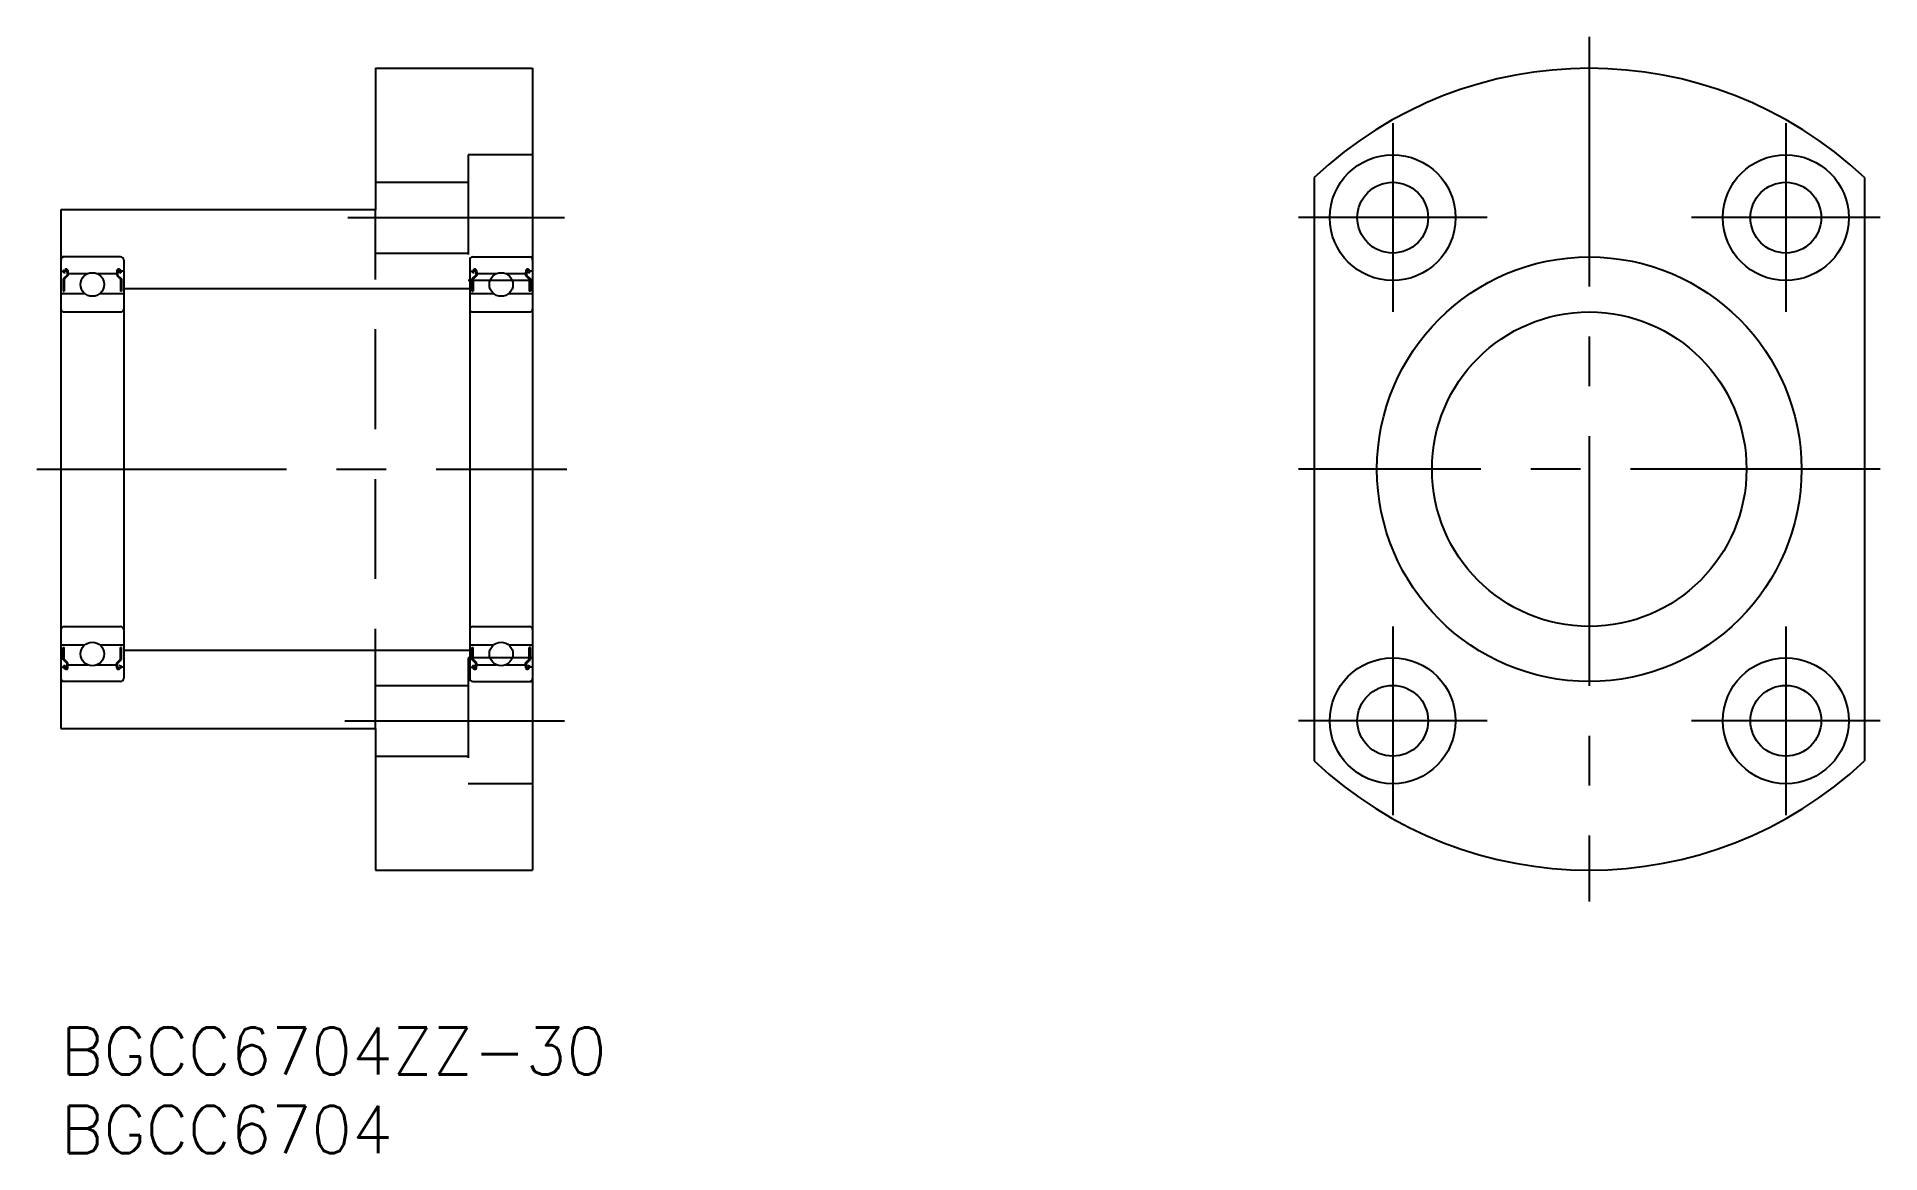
# Model space of a CAD drawing. Extents: x -2 to 116, y -8 to 63.
import ezdxf

# ---------------------------------------------------------------- set-up
doc = ezdxf.new("R2010")
doc.units = 0
doc.header["$LTSCALE"] = 0.5
doc.linetypes.add('CENTER', pattern=[50.8, 31.75, -6.35, 6.35, -6.35])
doc.linetypes.add('DASHED', pattern=[19.05, 12.7, -6.35])
for name, color, linetype in [('MSM_CENTER', 1, 'CENTER'), ('MSM_CONTINUOUS', 7, 'CONTINUOUS'), ('MSM_DASHED', 4, 'DASHED'), ('MSM_PART_NUMBER', 7, 'CONTINUOUS')]:
    doc.layers.add(name, color=color, linetype=linetype)
doc.styles.get("Standard").update_dxf_attribs({"font": 'txt.shx', "height": 3, "bigfont": 'bigfont.shx'})

msp = doc.modelspace()

# ---------------------------------------------------------------- linework, layer by layer
at = {"layer": 'MSM_CENTER'}
for p, q in [((97.2, 63), (97.2, 8)), ((84.7, 57.5), (84.7, 45.5)), ((109.7, 57.5), (109.7, 45.5)), ((18.24, 51.5), (32.03, 51.5)), ((90.7, 51.5), (78.7, 51.5)), ((115.7, 51.5), (103.7, 51.5)), ((-1.53, 35.5), (32.18, 35.5)), ((115.7, 35.5), (78.7, 35.5)), ((84.7, 25.5), (84.7, 13.5)), ((109.7, 25.5), (109.7, 13.5)), ((18.06, 19.5), (32.03, 19.5)), ((90.7, 19.5), (78.7, 19.5)), ((115.7, 19.5), (103.7, 19.5))]:
    msp.add_line(p, q, dxfattribs=at)
at = {"layer": 'MSM_CONTINUOUS'}
for p, q in [((20, 61), (30, 61)), ((20, 61), (20, 52)), ((30, 61), (30, 10)), ((79.7, 54.05), (79.7, 16.95)), ((114.7, 54.05), (114.7, 16.95)), ((20, 52), (0, 52)), ((0, 52), (0, 19)), ((3.8, 49), (0, 49)), ((0, 48.1), (0.18, 48.1)), ((0.03, 48.1), (0.18, 48.1)), ((0.18, 48.1), (0.26, 48.2)), ((0.23, 48.06), (0.31, 48.16)), ((0.37, 48.14), (0.39, 47.85)), ((0.44, 48.14), (0.45, 47.94)), ((3.56, 48.14), (3.55, 47.94)), ((3.63, 48.14), (3.61, 47.85)), ((3.77, 48.06), (3.69, 48.16)), ((3.82, 48.1), (3.74, 48.2)), ((3.97, 48.1), (3.82, 48.1)), ((4, 48.1), (3.82, 48.1)), ((4, 48.8), (4, 22.2)), ((26, 48.8), (26, 22.2)), ((26, 48.1), (26.18, 48.1)), ((26.03, 48.1), (26.18, 48.1)), ((26.18, 48.1), (26.26, 48.2)), ((26.2, 49), (30, 49)), ((26.23, 48.06), (26.31, 48.16)), ((26.37, 48.14), (26.39, 47.85)), ((26.44, 48.14), (26.45, 47.94)), ((29.56, 48.14), (29.55, 47.94)), ((29.63, 48.14), (29.61, 47.85)), ((29.77, 48.06), (29.69, 48.16)), ((29.82, 48.1), (29.74, 48.2)), ((29.97, 48.1), (29.82, 48.1)), ((30, 48.1), (29.82, 48.1)), ((0.39, 47.85), (0.14, 47.61)), ((0.14, 47.61), (0.14, 46.83)), ((0.24, 47.97), (0.19, 48.01)), ((0.45, 47.82), (0.21, 47.58)), ((0.21, 47.58), (0.21, 46.83)), ((0.28, 48.02), (0.23, 48.06)), ((0.24, 47.97), (0.28, 48.02)), ((0.45, 47.98), (0.45, 47.82)), ((0.45, 47.94), (1.71, 47.94)), ((2.29, 47.94), (3.55, 47.94)), ((3.55, 47.98), (3.55, 47.82)), ((3.55, 47.82), (3.79, 47.58)), ((3.61, 47.85), (3.86, 47.61)), ((3.72, 48.02), (3.77, 48.06)), ((3.76, 47.97), (3.72, 48.02)), ((3.76, 47.97), (3.81, 48.01)), ((3.79, 47.58), (3.79, 46.83)), ((3.86, 47.61), (3.86, 46.83)), ((4, 47), (26, 47)), ((26.39, 47.85), (26.14, 47.61)), ((26.14, 47.61), (26.14, 46.83)), ((26.24, 47.97), (26.19, 48.01)), ((26.45, 47.82), (26.21, 47.58)), ((26.21, 47.58), (26.21, 46.83)), ((26.28, 48.02), (26.23, 48.06)), ((26.24, 47.97), (26.28, 48.02)), ((26.45, 47.98), (26.45, 47.82)), ((26.45, 47.94), (27.71, 47.94)), ((28.29, 47.94), (29.55, 47.94)), ((29.55, 47.98), (29.55, 47.82)), ((29.55, 47.82), (29.79, 47.58)), ((29.61, 47.85), (29.86, 47.61)), ((29.72, 48.02), (29.77, 48.06)), ((29.76, 47.97), (29.72, 48.02)), ((29.76, 47.97), (29.81, 48.01)), ((29.79, 47.58), (29.79, 46.83)), ((29.86, 47.61), (29.86, 46.83)), ((0, 46.68), (1.51, 46.68)), ((0.14, 46.83), (0.21, 46.83)), ((0.49, 46.68), (1.51, 46.68)), ((2.49, 46.68), (4, 46.68)), ((3.86, 46.83), (3.79, 46.83)), ((26, 46.68), (27.51, 46.68)), ((26.14, 46.83), (26.21, 46.83)), ((28.49, 46.68), (30, 46.68)), ((29.86, 46.83), (29.79, 46.83)), ((0.2, 45.5), (3.8, 45.5)), ((26.2, 45.5), (29.8, 45.5)), ((0.2, 25.5), (3.8, 25.5)), ((26.2, 25.5), (29.8, 25.5)), ((0, 24.32), (1.51, 24.32)), ((0.14, 24.17), (0.21, 24.17)), ((0.14, 23.39), (0.14, 24.17)), ((0.21, 23.42), (0.21, 24.17)), ((2.49, 24.32), (4, 24.32)), ((3.79, 23.42), (3.79, 24.17)), ((3.86, 24.17), (3.79, 24.17)), ((3.86, 23.39), (3.86, 24.17)), ((4, 24), (26, 24)), ((26, 24.32), (27.51, 24.32)), ((26.14, 24.17), (26.21, 24.17)), ((26.14, 23.39), (26.14, 24.17)), ((26.21, 23.42), (26.21, 24.17)), ((28.49, 24.32), (30, 24.32)), ((29.79, 23.42), (29.79, 24.17)), ((29.86, 24.17), (29.79, 24.17)), ((29.86, 23.39), (29.86, 24.17)), ((0, 22.9), (0.18, 22.9)), ((0.03, 22.9), (0.18, 22.9)), ((0.39, 23.15), (0.14, 23.39)), ((0.18, 22.9), (0.26, 22.8)), ((0.24, 23.03), (0.19, 22.99)), ((0.45, 23.18), (0.21, 23.42)), ((0.28, 22.98), (0.23, 22.94)), ((0.23, 22.94), (0.31, 22.84)), ((0.24, 23.03), (0.28, 22.98)), ((0.37, 22.86), (0.39, 23.15)), ((0.44, 22.86), (0.45, 23.06)), ((0.45, 23.02), (0.45, 23.18)), ((0.45, 23.06), (1.71, 23.06)), ((2.29, 23.06), (3.55, 23.06)), ((3.55, 23.18), (3.79, 23.42)), ((3.55, 23.02), (3.55, 23.18)), ((3.56, 22.86), (3.55, 23.06)), ((3.61, 23.15), (3.86, 23.39)), ((3.63, 22.86), (3.61, 23.15)), ((3.77, 22.94), (3.69, 22.84)), ((3.76, 23.03), (3.72, 22.98)), ((3.72, 22.98), (3.77, 22.94)), ((3.82, 22.9), (3.74, 22.8)), ((3.76, 23.03), (3.81, 22.99)), ((4, 22.9), (3.82, 22.9)), ((3.97, 22.9), (3.82, 22.9)), ((26, 22.9), (26.18, 22.9)), ((26.03, 22.9), (26.18, 22.9)), ((26.39, 23.15), (26.14, 23.39)), ((26.18, 22.9), (26.26, 22.8)), ((26.24, 23.03), (26.19, 22.99)), ((26.45, 23.18), (26.21, 23.42)), ((26.28, 22.98), (26.23, 22.94)), ((26.23, 22.94), (26.31, 22.84)), ((26.24, 23.03), (26.28, 22.98)), ((26.37, 22.86), (26.39, 23.15)), ((26.44, 22.86), (26.45, 23.06)), ((26.45, 23.02), (26.45, 23.18)), ((26.45, 23.06), (27.71, 23.06)), ((28.29, 23.06), (29.55, 23.06)), ((29.55, 23.18), (29.79, 23.42)), ((29.55, 23.02), (29.55, 23.18)), ((29.56, 22.86), (29.55, 23.06)), ((29.61, 23.15), (29.86, 23.39)), ((29.63, 22.86), (29.61, 23.15)), ((29.77, 22.94), (29.69, 22.84)), ((29.76, 23.03), (29.72, 22.98)), ((29.72, 22.98), (29.77, 22.94)), ((29.82, 22.9), (29.74, 22.8)), ((29.76, 23.03), (29.81, 22.99)), ((30, 22.9), (29.82, 22.9)), ((29.97, 22.9), (29.82, 22.9)), ((3.8, 22), (0, 22)), ((26.2, 22), (30, 22)), ((0, 19), (20, 19)), ((20, 19), (20, 10)), ((20, 10), (30, 10))]:
    msp.add_line(p, q, dxfattribs=at)
for centre, radius in [((84.7, 51.5), 4), ((109.7, 51.5), 4), ((84.7, 51.5), 2.25), ((109.7, 51.5), 2.25), ((97.2, 35.5), 13.5), ((2, 47.25), 0.75), ((28, 47.25), 0.75), ((97.2, 35.5), 10), ((2, 23.75), 0.75), ((28, 23.75), 0.75), ((84.7, 19.5), 4), ((109.7, 19.5), 4), ((84.7, 19.5), 2.25), ((109.7, 19.5), 2.25)]:
    msp.add_circle(centre, radius, dxfattribs=at)
for centre, radius, start, end in [((97.2, 35.5), 25.5, 46.6641, 133.3359), ((0.2, 48.8), 0.2, 90, 180), ((0.23, 48.06), 0.0651, 140.0002, 230.0848), ((0.34, 48.13), 0.0977, 4.9968, 140.0002), ((0.34, 48.13), 0.0326, 2.8198, 140.0033), ((3.66, 48.13), 0.0977, 39.9998, 175.0032), ((3.66, 48.13), 0.0326, 39.9967, 177.1802), ((3.8, 48.8), 0.2, 0, 90), ((3.77, 48.06), 0.0651, 309.9152, 39.9998), ((26.2, 48.8), 0.2, 90, 180), ((26.23, 48.06), 0.0651, 140.0002, 230.0848), ((26.34, 48.13), 0.0977, 4.9968, 140.0002), ((26.34, 48.13), 0.0326, 2.8198, 140.0033), ((29.66, 48.13), 0.0977, 39.9998, 175.0032), ((29.66, 48.13), 0.0326, 39.9967, 177.1802), ((29.8, 48.8), 0.2, 0, 90), ((29.77, 48.06), 0.0651, 309.9152, 39.9998), ((0.2, 45.7), 0.2, 180, 270), ((3.8, 45.7), 0.2, 270, 0), ((26.2, 45.7), 0.2, 180, 270), ((29.8, 45.7), 0.2, 270, 0), ((0.2, 25.3), 0.2, 90, 180), ((3.8, 25.3), 0.2, 0, 90), ((26.2, 25.3), 0.2, 90, 180), ((29.8, 25.3), 0.2, 0, 90), ((0.23, 22.94), 0.0651, 129.9152, 219.9998), ((0.34, 22.87), 0.0977, 219.9998, 355.0032), ((0.34, 22.87), 0.0326, 219.9967, 357.1802), ((3.66, 22.87), 0.0977, 184.9968, 320.0002), ((3.66, 22.87), 0.0326, 182.8198, 320.0033), ((3.77, 22.94), 0.0651, 320.0002, 50.0848), ((26.23, 22.94), 0.0651, 129.9152, 219.9998), ((26.34, 22.87), 0.0977, 219.9998, 355.0032), ((26.34, 22.87), 0.0326, 219.9967, 357.1802), ((29.66, 22.87), 0.0977, 184.9968, 320.0002), ((29.66, 22.87), 0.0326, 182.8198, 320.0033), ((29.77, 22.94), 0.0651, 320.0002, 50.0848), ((0.2, 22.2), 0.2, 180, 270), ((3.8, 22.2), 0.2, 270, 0), ((26.2, 22.2), 0.2, 180, 270), ((29.8, 22.2), 0.2, 270, 0), ((97.2, 35.5), 25.5, 226.6641, 313.3359)]:
    msp.add_arc(centre, radius, start, end, dxfattribs=at)
at = {"layer": 'MSM_DASHED'}
for p, q in [((25.9, 55.5), (25.9, 47.5)), ((30, 55.5), (25.9, 55.5)), ((20, 53.75), (25.9, 53.75)), ((20, 19), (20, 52)), ((20, 49.25), (25.9, 49.25)), ((30, 47.5), (25.9, 47.5)), ((25.9, 23.5), (25.9, 15.5)), ((30, 23.5), (25.9, 23.5)), ((20, 21.75), (25.9, 21.75)), ((20, 17.25), (25.9, 17.25)), ((30, 15.5), (25.9, 15.5))]:
    msp.add_line(p, q, dxfattribs=at)

# ---------------------------------------------------------------- texts
at = {"layer": 'MSM_PART_NUMBER'}
for s, p in [('BGCC6704ZZ-30', (0, -3)), ('BGCC6704', (0, -8))]:
    msp.add_text(s, height=3, dxfattribs=at).set_placement(p)

doc.saveas('drawing.dxf')
